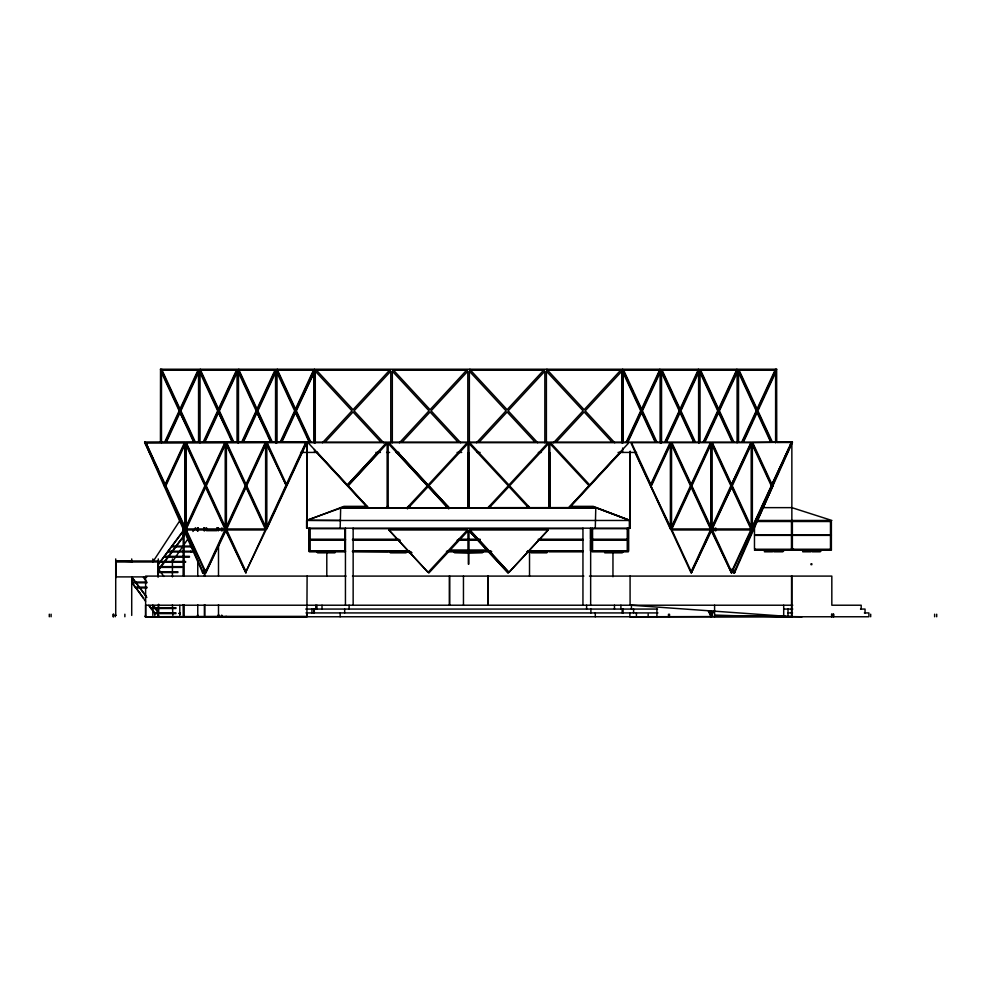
<?xml version="1.0" encoding="UTF-8"?>
<svg xmlns="http://www.w3.org/2000/svg" width="986" height="986" viewBox="0 0 986 986"><rect width="100%" height="100%" fill="white"/><g stroke="black" fill="none" stroke-linecap="round" stroke-linejoin="round"><path stroke-width="1.48" d="M139.408 592.463L139.876 593.079M136.031 587.939L143.722 598.206L143.266 597.59M163.91 485.038L165.525 485.05L145.903 442.665L144.659 442.159L150.451 453.24M145.62 616.768L145.62 605.219L792.806 605.219M150.969 607.869L150.969 608.485L175.939 608.485L175.939 607.709L150.969 607.709M148.652 605.404L154.814 613.612L175.939 613.612L175.939 612.848L154.814 612.848L154.814 615.412M172.427 558.926L172.427 576.896M314.115 612.922L314.115 609.065M629.869 616.768L629.869 612.922M158.241 564.571L183.371 531.047L183.223 527.954L183.125 575.553M340.17 528.176L340.675 507.642L368.259 507.642L348.058 485.815L379.006 452.377M788.874 448.137L772.593 485.038L792.14 442.159L771.656 485.05L791.265 442.665L790.082 445.401M184.394 530.678L185.048 527.904M185.282 527.954L183.901 530.678M145.423 442.665L145.324 443.663M204.299 569.612L202.771 573.112L203.547 573.112L204.755 570.389L203.523 573.112M204.065 570.389L202.857 573.112L144.659 442.159L163.984 483.67M752.762 529.975L734.139 572.348L734.804 572.348M757.864 519.191L792.522 442.159L144.585 442.159M731.932 569.021L733.732 573.112L734.471 573.112L772.925 485.815L753.587 528.102L753.587 525.033M715.713 616.275L715.737 615.412L802.086 616.768M792.14 442.159L791.585 443.355L791.585 442.159M164.662 442.159L179.169 410.829L160.829 371.192L163.393 375.296M198.05 369.996L179.686 409.695L161.322 369.996L198.728 369.996L190.421 387.929M166.548 439.522L172.242 427.221M173.511 424.498L177.307 416.289M178.565 413.565L179.834 410.829L164.65 378.032M184.136 401.536L180.352 409.695L161.987 369.996M185.393 398.812L189.164 390.653M165.722 442.159L179.686 411.963L187.956 428.392M194.71 442.159L180.216 410.829L198.556 371.192L198.556 442.159M166.424 442.073L180.352 411.963M195.425 442.258L180.882 410.829L198.593 372.56M164.859 485.05L184.468 442.665M165.204 485.815L185.146 442.665L145.225 442.665L205.618 573.112L225.88 530.776M184.838 526.783L165.87 485.815L185.467 443.466L185.467 528.151M203.165 442.159L217.659 410.829L199.32 371.192L199.32 442.159M236.554 369.996L218.189 409.695L199.813 369.996L237.219 369.996M206.949 435.43L210.745 427.221M212.002 424.498L218.325 410.829L205.051 382.124M222.626 401.536L218.855 409.695L200.491 369.996M223.884 398.812L235.21 374.335M204.213 442.159L218.189 411.963L226.447 428.392M233.201 442.159L218.707 410.829L237.047 371.192L237.047 442.159M204.915 442.073L218.855 411.963M233.916 442.258L219.373 410.829L237.084 372.56M204.915 485.815L185.319 528.151L185.319 443.466L204.915 485.815L206.284 485.815L225.88 443.466L225.72 528.151L245.317 485.815L225.72 443.466M224.882 442.665L205.261 485.05L205.926 485.05L186.317 442.665M185.651 528.952L225.547 442.665L185.651 442.665L225.547 528.952M186.317 528.952L205.926 486.566L205.261 486.566L224.882 528.952M241.619 442.258L256.163 410.829L237.823 371.192L237.823 442.837M275.045 369.996L256.68 409.695L238.316 369.996L275.723 369.996M242.285 442.258L244.183 438.166M245.44 435.43L249.236 427.221M250.506 424.498L256.828 410.829L256.163 410.829M261.13 401.536L257.346 409.695L238.982 369.996M262.387 398.812L273.714 374.335M242.753 442.073L256.68 411.963L266.849 432.497M271.754 442.258L257.21 410.829L275.55 371.192L275.55 442.837M243.419 442.073L257.346 411.963M272.419 442.258L257.876 410.829L275.587 372.56M224.882 529.975L205.261 572.361L205.926 572.361L186.317 529.975M265.283 442.665L245.674 485.05L246.34 485.05L226.718 442.665M205.618 573.112L225.547 529.975L183.741 529.975M226.053 528.952L265.961 442.665L226.053 442.665L265.961 528.952L183.741 528.952M226.718 528.952L246.34 486.566L245.674 486.566L265.283 528.952M265.653 526.783L246.685 485.815L266.282 443.466L266.282 528.151M280.11 442.258L294.654 410.829L276.314 371.192L276.314 442.837M313.548 369.996L295.184 409.695L276.807 369.996L314.214 369.996M280.776 442.258L282.674 438.166M283.943 435.43L295.319 410.829L294.654 410.829M281.244 442.073L295.184 411.963L300.286 421.54M310.245 442.258L295.701 410.829L314.707 371.192L314.707 442.837M281.91 442.073L295.849 411.963M310.91 442.258L296.367 410.829L314.707 371.192M265.283 529.975L245.674 572.361L265.961 529.975L226.053 529.975L245.995 573.112L225.72 530.776M285.73 485.815L266.134 528.151L266.134 443.466L286.396 485.815L266.466 442.665L306.363 442.665L286.741 485.05L286.076 485.05L305.697 442.665M266.799 528.151L266.799 443.466L265.616 443.466L265.616 528.151L266.799 528.151L286.396 485.815M864.365 612.922L868.888 612.922L868.888 616.768L145.324 616.768L226.312 616.386M266.54 529.47L307.065 442.159M626.172 442.258L640.715 410.829L623.016 372.56M641.874 408.34L659.609 369.996M626.837 442.258L641.381 410.829L623.041 371.192L623.041 442.837M627.306 442.073L641.245 411.963L655.172 442.073M642.404 409.461L646.828 399.897M648.085 397.161L653.78 384.86M655.049 382.124L659.474 372.56M627.971 442.073L641.911 411.963L655.85 442.073M664.675 442.258L679.218 410.829L661.507 372.56M679.736 409.695L698.113 369.996M665.34 442.258L679.884 410.829L661.544 371.192L661.544 442.837M665.809 442.073L675.311 421.54M676.569 418.803L679.736 411.963L693.676 442.073M680.895 409.461L685.319 399.897M688.487 393.057L692.283 384.86M693.54 382.124L697.977 372.56M666.474 442.073L680.402 411.963L694.341 442.073M631.484 442.665L651.093 485.05L650.427 485.05L670.049 442.665M670.381 528.151L670.381 443.466L671.552 443.466L671.552 528.151L670.381 528.151L650.785 485.815L670.714 442.665L630.818 442.665L650.427 485.05M651.45 485.815L671.047 443.466L671.047 528.151L650.785 485.815M703.166 442.258L717.709 410.829L700.011 372.56M718.239 409.695L736.604 369.996M703.881 442.159L718.375 410.829L700.035 371.192L700.035 442.159M704.3 442.073L713.802 421.54M715.072 418.803L718.239 411.963L732.167 442.073M719.398 409.461L725.721 395.793M726.978 393.057L730.774 384.86M732.043 382.124L736.468 372.56M704.928 442.159L718.905 411.963L732.881 442.159M741.669 442.258L756.213 410.829L737.873 371.192L719.435 410.829L733.929 442.159M670.887 528.151L690.483 485.815L670.887 443.466M710.45 442.665L690.841 485.05L691.506 485.05L671.885 442.665M671.885 528.952L691.506 486.566L690.841 486.566L710.45 528.952M691.852 485.815L711.448 443.466L711.448 528.151L691.852 485.815L690.483 485.815M756.73 409.695L775.107 369.996M742.384 442.159L756.878 410.829L738.539 371.192L738.539 442.159M742.803 442.073L752.306 421.54M753.563 418.803L756.73 411.963L770.67 442.073M757.889 409.461L759.158 406.725M760.416 403.989L764.212 395.793M765.481 393.057L775.6 371.192M743.432 442.159L757.396 411.963L771.372 442.159M690.841 572.361L671.22 529.975L711.116 529.975L691.506 572.361L690.841 572.361L710.45 529.975M711.3 528.151L730.897 485.815L711.3 443.466M750.864 442.665L731.242 485.05L751.529 442.665L711.633 442.665L751.529 528.952M711.966 528.151L711.966 443.466L710.783 443.466L710.783 528.151L711.966 528.151L731.563 485.815M711.633 528.952L731.908 486.566L712.299 528.952M731.6 485.815L751.196 443.466L752.367 443.466L752.367 528.151L751.196 528.151L751.196 443.466M711.448 530.776L691.186 573.112L710.783 530.776L711.966 530.776M732.265 485.815L751.862 443.466L751.862 528.151L732.265 485.815L730.897 485.815M713.285 611.16L711.3 615.461L711.3 611.012M750.864 529.975L731.242 572.361L731.908 572.361L712.299 529.975M751.702 528.151L771.298 485.815L751.702 443.466M709.168 610.802L708.281 610.802L711.042 616.768L713.63 611.184L714.517 611.184M751.443 529.47L791.857 442.159L791.857 520.472M711.3 530.776L731.563 573.112L771.964 485.815L752.035 442.665L792.029 442.159M307.102 576.095L306.905 616.768L306.843 612.922M153.101 561.49L180.007 520.423M172.562 561.49L187.845 538.997M192.936 531.503L195.487 527.756M158.721 612.836L153.274 605.663M158.573 563.98L183.186 530.776M158.302 569.563L183.174 536.581M158.475 570.339L183.593 536.544L183.642 535.398L183.384 536.581M306.745 616.768L145.324 616.768M322.422 442.751L351.977 410.829L315.286 371.192L315.286 442.837M325.466 441.728L353.037 411.963L380.596 441.728M378.328 451.588L347.355 485.05L316.383 451.588M399.453 442.751L429.021 410.829L392.317 371.192L392.317 442.837M402.498 441.728L430.069 411.963L457.64 441.728M406.737 508.098L427.48 485.815L396.532 452.377M428.072 485.05L467.302 442.665L388.829 442.665L428.072 485.05L397.21 451.588M407.415 508.875L428.183 486.566L447.681 507.642M476.497 442.751L506.052 410.829L469.361 371.192L469.361 442.837M479.541 441.728L507.112 411.963L534.671 441.728M428.072 572.361L467.413 529.975L388.829 529.975L428.072 572.361L388.94 529.975M487.552 508.098L508.295 485.815L468.991 443.466L468.991 508.135M508.887 485.05L548.117 442.665L469.656 442.665L508.998 485.05M428.762 573.112L468.079 530.776M489.266 507.753L508.998 486.566M553.528 442.751L583.096 410.829L546.392 371.192L546.392 442.837M556.572 441.728L584.143 411.963L611.714 441.728M548.117 529.975L508.887 572.361L469.656 529.975L548.228 529.975L508.998 572.361L469.767 529.975M568.38 508.098L588.999 485.815M589.702 485.05L628.945 442.665L550.471 442.665L589.813 485.05L620.786 451.588M568.91 507.642L589.11 485.815L549.806 443.466L549.806 508.135M569.612 507.642L620.847 452.291M116.114 561.983L157.846 561.983L157.933 560.997L157.846 561.995L157.933 560.997L116.163 560.972L116.114 576.896L146.877 576.896M308.371 519.93L343.991 506.348L367.075 506.348M629.869 528.176L629.869 520.472L595.79 507.642L340.663 508.11L306.745 520.251L340.17 520.472M225.954 616.386L307.077 616.386M145.238 442.665L306.289 442.159M340.663 508.11L595.79 507.704L629.351 520.288L629.351 528.176M160.435 369.232L776.734 369.232M661.372 369.996L698.778 369.996L680.402 409.695L662.037 369.996M699.875 369.996L737.269 369.996L718.905 409.695L700.541 369.996M738.366 369.996L775.772 369.996L757.396 409.695L739.032 369.996M198.605 370.255L161.778 370.255L161.778 369.232M237.096 370.255L200.294 370.255L200.294 369.232M275.599 370.255L238.809 370.255L238.809 369.232M315.853 370.255L390.222 370.255M392.884 370.255L466.588 370.255M543.619 370.255L469.928 370.255L469.928 369.232M620.662 370.255L546.959 370.255L546.959 369.232M622.992 370.255L659.844 370.255L659.844 369.232M661.495 370.255L698.359 370.255L698.359 369.232M699.986 370.255L736.887 370.255L736.887 369.232M738.489 370.255L775.403 370.255L775.403 369.232M179.169 410.829L179.834 410.829M180.216 410.829L180.882 410.829M217.659 410.829L218.325 410.829M218.707 410.829L219.373 410.829M257.21 410.829L257.876 410.829M295.701 410.829L296.367 410.829M640.715 410.829L641.381 410.829M679.218 410.829L679.884 410.829M717.709 410.829L718.375 410.829M756.213 410.829L756.878 410.829M300.582 452.426L317.578 452.426M375.839 452.426L380.436 452.426M386.574 452.426L389.63 452.426M395.768 452.426L398.837 452.426M457.085 452.426L461.695 452.426M477.014 452.426L480.083 452.426M538.344 452.426L541.413 452.426M618.062 452.426L636.599 452.426M164.255 485.815L165.87 485.815M245.317 485.815L246.685 485.815M771.298 485.815L771.964 485.815M387.251 506.348L388.287 506.348M408.463 506.348L409.868 506.348M446.498 506.348L447.89 506.348M468.079 506.348L469.102 506.348M489.278 506.348L490.683 506.348M527.313 506.348L528.718 506.348M548.894 506.348L549.917 506.348M570.105 506.348L593.19 506.348L630.227 520.472M386.66 507.642L389.716 507.642M406.577 507.642L409.646 507.642M446.436 507.642L449.493 507.642M487.811 507.642L490.88 507.642M493.949 507.642L595.79 507.642L595.285 528.176M762.622 507.642L791.857 507.642L831.888 520.472L756.336 520.472M629.869 520.472L306.597 520.472L306.597 528.176L630.227 528.176L630.227 451.366M756.878 521.508L831.383 521.508L831.383 550.262L754.475 550.262M182.915 528.102L184.209 528.102M221.431 528.102L222.207 528.102M715.072 528.102L715.848 528.102M753.082 528.102L754.29 528.102M352.852 528.693L582.788 528.693M388.829 528.952L467.413 528.952M469.656 528.952L548.228 528.952M753.464 528.952L671.22 528.952L711.116 442.665L671.22 442.665L711.116 528.952M753.464 529.975L711.633 529.975L731.563 573.112M197.249 530.678L198.124 530.678L198.124 527.683M221.431 530.825L222.207 530.825M225.215 530.776L226.398 530.776M715.072 530.825L715.848 530.825M831.383 534.856L754.475 534.856L754.475 525.957M831.383 535.373L754.475 535.373L754.475 549.239L831.383 549.239M183.384 535.805L183.642 530.678M352.852 539.219L398.837 539.219M458.626 539.219L480.083 539.219M538.331 539.219L582.788 539.219M309.025 539.736L345.618 539.736M352.359 539.736L398.467 539.736M458.416 539.736L479.935 539.736M538.356 539.736L582.923 539.736M590.959 539.736L592.303 539.736M352.852 540.254L400.378 540.254M457.097 540.254L480.083 540.254M538.331 540.254L582.788 540.254M172.094 546.084L191.765 546.084M172.094 546.848L191.765 546.848M451.785 550.003L485.174 550.003M352.852 550.78L409.572 550.78M447.89 550.78L490.818 550.78M527.609 550.78L582.788 550.78M764.298 551.038L773.418 551.038M773.739 551.038L783.673 551.038M802.567 551.038L821.116 551.038M168.249 551.223L193.281 551.223M345.618 551.297L309.025 551.297L309.025 528.176M352.285 551.297L407.662 551.803M446.424 551.297L490.757 551.297M583.367 551.297L529.519 551.297L529.519 576.095M590.959 551.297L628.6 551.297L628.6 528.176M309.284 551.803L345.285 551.803M352.877 551.803L388.262 551.803M410.558 551.803L388.767 551.297M446.929 551.803L491.78 551.803M526.61 551.803L548.401 551.297M549.177 551.803L582.812 551.803M592.105 551.803L604.603 551.803M623.546 551.803L628.341 551.803M764.458 551.803L772.58 551.803M773.899 551.803L782.847 551.803M802.727 551.803L810.849 551.803M812.168 551.803L820.278 551.803M168.249 551.987L193.281 551.987M316.74 552.061L325.75 552.061M326.07 552.061L335.08 552.061M389.544 552.061L406.885 552.061M408.426 552.061L411.322 552.061M530.295 552.061L547.637 552.061M604.578 552.061L613.686 552.061M614.019 552.061L623.127 552.061M454.102 552.32L467.45 552.702M482.857 552.32L469.509 552.702M317.566 552.838L325.59 552.838M326.896 552.838L334.932 552.838M390.308 552.838L406.121 552.838M409.202 552.838L412.074 552.838M454.484 552.702L482.474 552.702M531.06 552.838L546.86 552.838M604.738 552.838L612.861 552.838M614.179 552.838L622.302 552.838M164.391 556.35L189.423 556.35L189.423 557.127L164.391 557.127M131.458 561.49L115.978 560.972M158.549 561.49L185.578 561.49L185.578 562.254L160.545 562.254M810.985 563.745L811.872 563.745M810.985 564.682L811.872 564.682M158.524 566.63L181.72 566.63L181.72 567.394L158.204 567.394M157.6 571.757L177.874 571.757L177.874 572.533L157.6 572.533M202.426 572.348L203.215 572.348M346.061 576.095L145.62 576.095L145.62 616.386M352.446 576.095L583.885 576.095M589.468 576.095L831.827 576.095L831.827 605.219L861.197 605.219L861.197 609.065M146.939 582.036L131.717 582.036L131.717 577.673L132.161 582.8L146.939 582.8M135.563 587.163L146.963 587.163M146.963 587.939L135.563 587.939L132.691 583.835M305.722 609.065L657.526 609.065M783.697 609.065L792.806 609.065M860.507 609.065L865.042 609.065L865.042 612.922M179.353 612.848L180.29 612.848M305.968 612.922L657.933 612.922M788.011 612.922L792.534 612.922M115.226 615.412L116.212 615.412M157.797 615.412L158.919 615.412M172.87 615.412L172.427 604.849M197.262 615.412L198.26 615.412M218.005 615.412L218.991 615.412L218.498 614.438M221.431 615.412L222.207 615.412M708.638 610.827L710.783 615.461L711.966 615.461M715.072 615.412L791.857 616.768L791.857 576.095M791.857 616.386L630.227 616.768M776.98 442.455L792.362 442.529M631.114 605.219L785.078 616.225M157.846 561.995L157.846 560.972L157.846 576.896M222.466 616.768L221.542 615.412M614.759 442.751L585.191 410.829L621.895 371.192L621.895 442.837M537.715 442.751L508.16 410.829L544.851 371.192L544.851 442.837M460.684 442.751L431.116 410.829L467.82 371.192L467.82 442.837M383.64 442.751L354.085 410.829L390.776 371.192L390.776 442.837M530.209 508.098L509.589 485.815L548.783 443.466L548.783 508.135M508.887 486.566L528.508 507.753M428.873 485.815L449.086 507.642M449.394 508.098L428.762 485.815L467.968 443.466L467.968 508.135M469.102 530.776L508.295 573.112L468.991 530.776L468.991 551.297M427.369 485.815L388.176 443.466L388.176 508.135M428.072 486.566L448.716 508.875M368.579 508.098L347.947 485.815L387.141 443.466L387.141 508.135M316.333 452.291L367.568 507.642M131.89 577.476L146.852 597.442M131.976 577.241L146.347 596.407M154.555 607.709L158.327 612.737M149.268 605.601L151.425 608.485M153.113 610.741L154.814 612.996M143.266 598.206L132.407 582.8M144.03 599.241L145.571 601.287M158.401 569.082L163.91 576.477M143.426 577.402L146.064 581.074M772.42 442.159L757.926 410.829L776.265 371.192L776.265 442.159M739.746 372.979L743.518 381.138M746.661 387.929L750.445 396.089M751.702 398.812L756.102 408.34M758.517 413.565L762.314 421.761M763.583 424.498L771.175 440.89M752.7 442.665L772.321 485.05M701.243 372.979L705.027 381.138M706.284 383.85L711.941 396.089M713.198 398.812L716.982 406.971M719.398 412.197L723.823 421.761M725.08 424.498L732.672 440.89M712.299 442.665L731.908 485.05M731.242 486.566L750.864 528.952M695.475 442.258L680.932 410.829L699.271 371.192L699.271 442.837M662.124 371.611L666.524 381.138M667.781 383.85L671.565 392.009M674.707 398.812L678.479 406.971M680.895 412.197L683.421 417.657M686.589 424.498L694.181 440.89M656.984 442.258L642.441 410.829L660.768 371.192L660.768 442.837M623.62 371.611L628.033 381.138M629.29 383.85L633.061 392.009M634.318 394.733L639.988 406.971M642.404 412.197L644.93 417.657M646.2 420.393L655.678 440.89M671.885 529.975L691.506 572.361M708.946 610.802L711.152 615.572M634.713 451.859L670.628 529.47M277.485 369.996L295.849 409.695L314.09 370.255L277.325 370.255L277.325 369.232M280.776 379.388L276.98 371.192L276.98 442.837M282.045 382.124L293.421 406.725M301.543 424.276L305.352 432.497M306.609 435.233L309.148 440.705M295.184 411.963L309.111 442.073M242.285 379.388L238.489 371.192L238.489 442.837M243.542 382.124L254.93 406.725M268.118 435.233L270.645 440.705M256.68 411.963L270.62 442.073M267.132 442.665L286.741 485.05M201.883 375.296L199.985 371.192L199.985 442.837M229.615 435.233L232.154 440.705M218.189 411.963L232.154 442.159M189.226 431.128L193.65 440.705M179.686 411.963L193.663 442.159M206.284 485.815L225.252 526.783M226.718 529.975L246.34 572.361M151.733 456.013L153.015 458.786M154.938 462.939L157.501 468.486M733.535 569.612L734.743 572.348M732.598 569.021L734.397 573.112M145.891 442.665L164.576 485.038M164.921 485.815L183.581 528.102L183.581 523.492M184.468 529.975L203.104 572.348M190.618 551.223L190.951 551.987M131.927 561.49L131.458 560.972L131.582 561.983M936.7 614.204L936.7 616.768M934.629 614.204L934.629 616.768M870.687 614.204L870.687 616.768M833.688 616.768L833.688 614.204L831.888 614.204L831.888 616.768M833.392 614.204L833.392 616.768M831.592 614.204L831.592 616.768M830.483 521.508L830.483 534.856M830.483 535.373L830.483 549.239M793.631 549.239L793.631 550.262M793.114 549.239L793.114 550.262M792.374 521.508L792.374 550.262M791.475 521.508L791.475 534.856M791.475 535.373L791.475 549.239M791.561 576.095L791.561 615.486M788.011 609.065L788.011 616.768M783.697 605.219L783.697 616.768M776.648 369.232L776.734 442.159M775.6 372.72L775.6 442.837M755.362 549.239L755.362 550.262M737.762 371.192L737.762 442.159M737.097 372.72L737.097 442.837M714.591 605.219L714.591 616.768M710.783 610.975L710.783 615.461M698.606 372.72L698.606 442.837M669.531 614.204L669.531 616.768M668.483 614.204L668.483 616.768M660.102 372.72L660.102 442.837M656.923 609.065L656.923 616.768M648.159 614.204L648.159 616.768M636.414 612.922L636.414 616.768M633.591 609.065L633.591 612.922M631.434 605.219L631.434 609.065M630.116 451.378L630.116 528.176M630.079 576.095L630.079 605.219M627.897 528.693L627.897 539.219M627.897 540.254L627.897 550.78M627.256 528.176L627.256 551.297M623.066 609.065L623.066 612.922M622.659 369.232L622.659 441.839M622.659 448.026L622.659 452.426M622.376 371.192L622.376 442.837M622.166 609.065L622.166 612.922M620.909 605.219L620.909 609.065M614.463 605.219L614.463 609.065M612.959 551.297L612.959 576.761M595.285 612.922L595.285 616.768M592.561 528.693L592.561 539.219M592.561 540.254L592.561 550.78M592.155 528.176L592.155 551.297M590.897 609.065L590.897 612.922M590.651 528.176L590.651 605.219M590.454 528.693L590.454 539.219M590.454 540.254L590.454 550.78M586.608 605.219L586.608 609.065M582.948 528.176L582.948 605.219M549.917 452.673L549.917 507.642M548.894 452.673L548.894 507.642M488.23 576.095L488.23 605.219M487.848 576.095L487.848 605.219M469.102 452.673L469.102 507.642L468.079 507.642L468.079 452.673M468.843 552.715L468.843 564.115M468.325 552.715L468.325 564.115M467.968 530.776L467.968 551.297M463.457 576.095L463.457 605.219M449.715 576.095L449.715 605.219M449.333 576.095L449.333 605.219M353.148 528.176L353.148 605.219M349.106 605.219L349.106 609.065M345.445 528.176L345.445 605.219M345.063 528.693L345.063 539.219M345.063 540.254L345.063 550.78M344.681 609.065L344.681 612.922M340.17 612.922L340.17 616.768M326.797 551.297L326.797 576.218M322.015 605.219L322.015 609.065M316.937 605.219L316.937 609.065M315.779 605.219L315.779 609.065M314.423 369.232L314.509 441.839M314.509 449.493L314.509 452.426M314.312 609.065L314.312 612.922M314.041 371.192L314.041 442.837M311.933 609.065L311.933 612.922M309.912 528.176L309.912 551.297M309.505 528.693L309.505 539.219M309.505 540.254L309.505 550.78M307.065 451.378L307.065 528.176M218.498 527.683L218.498 530.678M218.498 545.184L218.498 575.725M218.498 604.726L218.498 615.412M218.017 527.683L218.017 530.678M216.809 527.683L216.809 530.678L206.542 530.678L206.542 527.683M204.817 527.683L204.817 530.678M204.817 569.933L204.817 575.997M204.817 604.8L204.817 615.412M204.373 527.683L204.373 530.678M204.373 569.933L204.373 575.997M204.373 604.8L204.373 615.412M203.917 527.683L203.917 530.678M198.198 527.683L198.198 530.678M197.755 560.935L197.755 576.07M197.755 604.825L197.755 615.412M197.631 527.683L197.631 530.678M197.496 527.683L197.496 530.678M184.086 530.678L184.16 575.725M184.16 604.726L184.16 615.412L183.199 615.412L183.125 604.689M179.797 605.355L179.797 612.848M179.797 613.612L179.797 615.412M179.575 540.944L179.575 541.721M175.767 546.084L175.767 546.848M172.18 560.972L172.18 562.008M172.18 571.757L172.18 572.533M171.946 551.223L171.946 551.987M168.125 556.35L168.125 557.127M164.391 561.379L164.305 562.254M161.494 371.192L161.494 442.837M160.829 371.192L160.915 442.159M160.521 369.232L160.435 442.159M160.545 566.556L160.496 567.394M158.66 604.245L158.66 613.612M158.29 558.926L158.29 576.896M158.29 604.849L158.29 615.412M152.842 558.926L152.842 561.774M152.842 605.034L152.842 615.412M145.398 615.338L145.398 616.768M131.976 582.036L131.976 582.8M131.717 558.926L131.717 561.921M131.717 582.8L131.717 615.412M124.865 614.204L124.865 616.768M115.978 576.896L115.978 577.673M115.719 558.926L115.719 576.896M115.719 577.673L115.719 615.412M115.239 614.204L115.239 616.768M113.439 614.204L113.439 616.768M113.168 614.204L113.168 616.768M51.099 614.204L51.099 616.768M49.3 614.204L49.3 616.768M306.917 442.233L306.88 528.176L306.917 442.233M158.956 561.49C158.475 563.006 158.475 559.974 158.956 561.49M179.156 613.489L179.97 613.871L179.156 613.489M135.144 582.06L135.674 581.703L135.144 582.06M154.395 607.746L154.925 607.388L154.395 607.746M660.275 369.996L641.911 409.695L623.546 369.996L660.275 369.996M389.79 369.996L353.037 409.695L316.272 369.996L389.79 369.996M386.487 442.665L347.245 485.05L308.014 442.665L386.487 442.665M466.822 369.996L430.069 409.695L393.315 369.996L466.822 369.996M543.865 369.996L507.112 409.695L470.347 369.996L543.865 369.996M620.897 369.996L584.143 409.695L547.39 369.996L620.897 369.996M185.984 443.466L184.801 443.466L184.801 528.151L185.984 528.151L185.984 443.466M226.398 443.466L225.215 443.466L225.215 528.151L226.398 528.151L226.398 443.466M345.285 528.693L309.284 528.693L309.284 539.219L345.285 539.219L345.285 528.693M628.341 528.693L592.105 528.693L592.105 539.219L628.341 539.219L628.341 528.693M345.285 540.254L309.284 540.254L309.284 550.78L345.285 550.78L345.285 540.254M628.341 540.254L592.105 540.254L592.105 550.78L628.341 550.78L628.341 540.254"/></g></svg>
